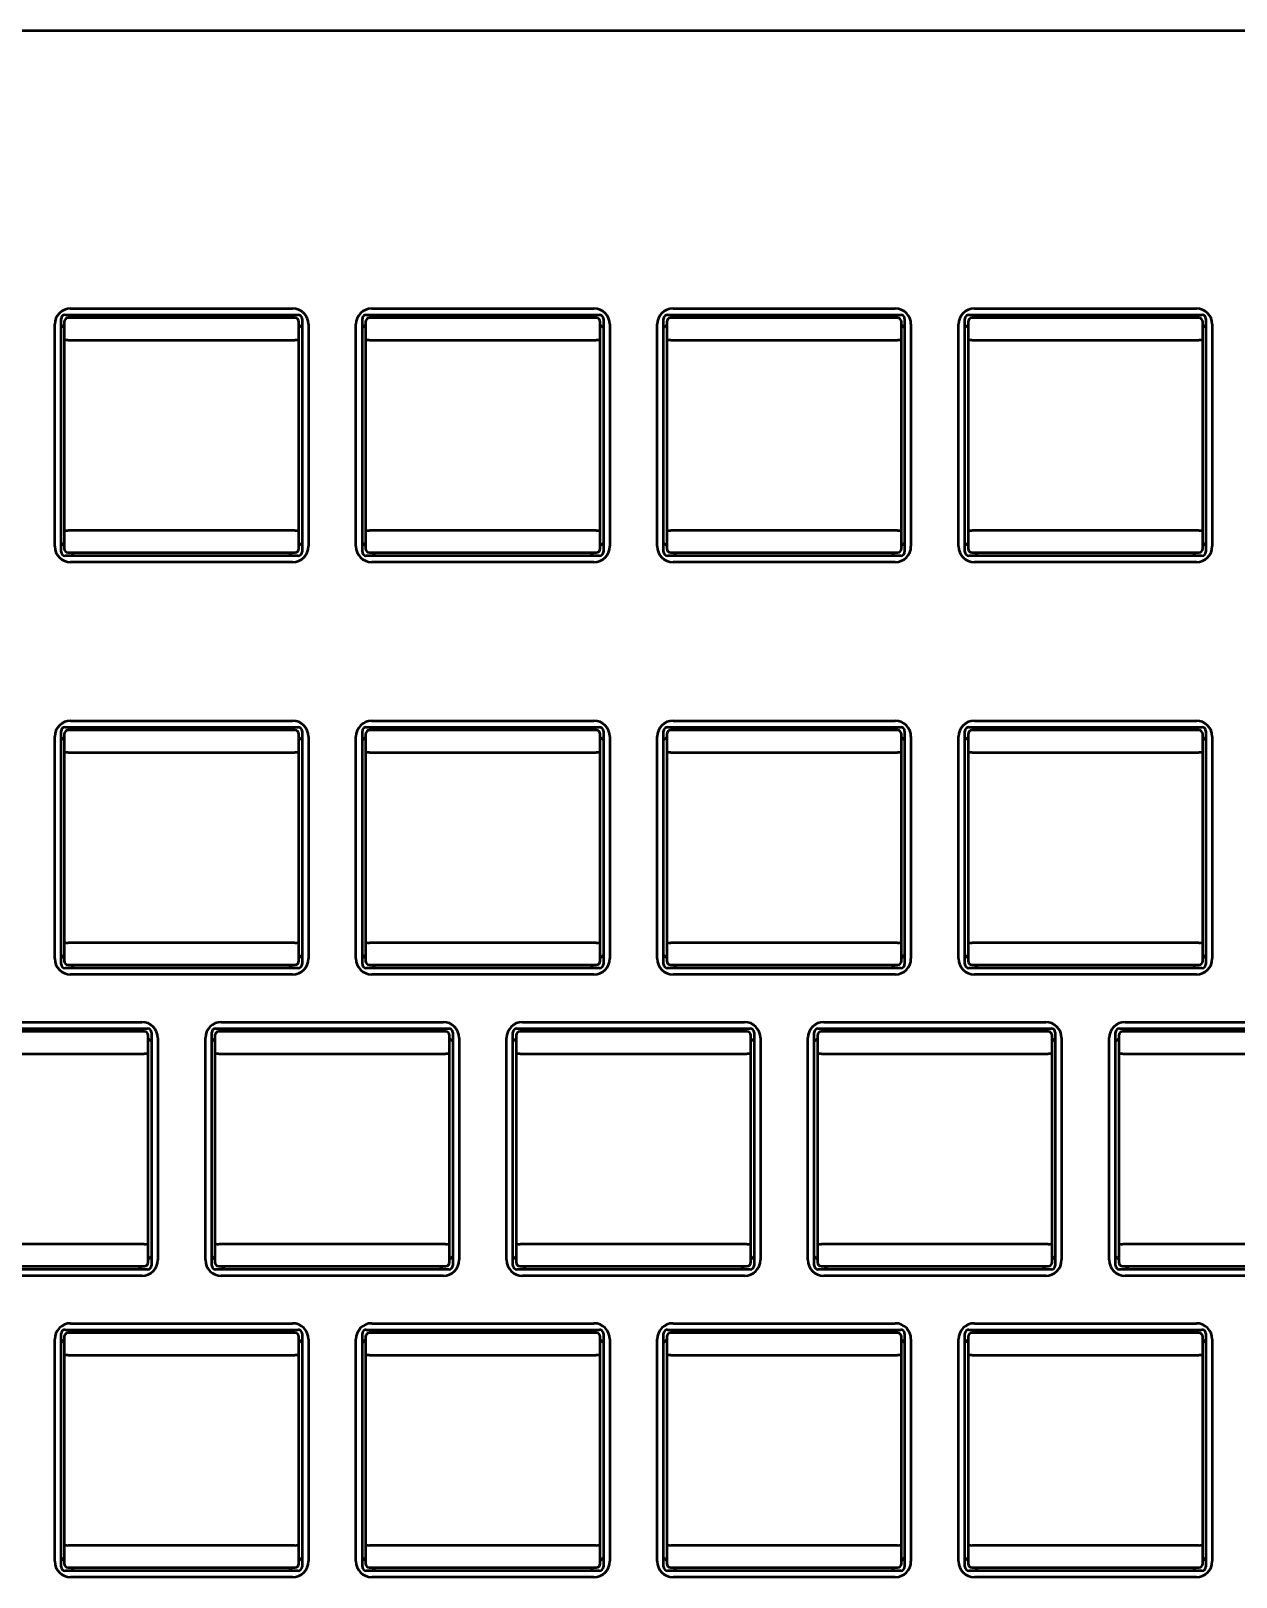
# Model space of a CAD drawing. Header units: millimetres. Extents: x 3103 to 5051, y 917 to 1856.
# Drawn here: x 3391.2 to 3467.2, y 1408.8 to 1506.3 of the extents above; entities that cross this region are included whole.
import ezdxf

# ---------------------------------------------------------------- set-up
doc = ezdxf.new("R2010")
doc.units = ezdxf.units.MM
doc.header["$LTSCALE"] = 1.8
doc.layers.add('외형선(ISO)', color=7, linetype='Continuous', lineweight=50)

msp = doc.modelspace()

# ---------------------------------------------------------------- linework, layer by layer
at = {"layer": '외형선(ISO)'}
for p, q in [((3624.154, 1506.328), (3336.154, 1506.328)), ((3393.654, 1488.828), (3407.654, 1488.828)), ((3412.654, 1488.828), (3426.654, 1488.828)), ((3431.654, 1488.828), (3445.654, 1488.828)), ((3450.654, 1488.828), (3464.654, 1488.828)), ((3393.054, 1473.478), (3393.054, 1488.178)), ((3393.254, 1487.978), (3393.254, 1486.805)), ((3393.304, 1488.428), (3408.004, 1488.428)), ((3407.804, 1488.228), (3393.504, 1488.228)), ((3393.683, 1488.228), (3393.883, 1488.428)), ((3407.426, 1488.428), (3407.626, 1488.228)), ((3408.054, 1486.805), (3408.054, 1487.978)), ((3408.254, 1488.178), (3408.254, 1473.478)), ((3412.054, 1473.478), (3412.054, 1488.178)), ((3412.254, 1487.978), (3412.254, 1486.805)), ((3412.304, 1488.428), (3427.004, 1488.428)), ((3426.804, 1488.228), (3412.504, 1488.228)), ((3412.683, 1488.228), (3412.883, 1488.428)), ((3426.426, 1488.428), (3426.626, 1488.228)), ((3427.054, 1486.805), (3427.054, 1487.978)), ((3427.254, 1488.178), (3427.254, 1473.478)), ((3431.054, 1473.478), (3431.054, 1488.178)), ((3431.254, 1487.978), (3431.254, 1486.805)), ((3431.304, 1488.428), (3446.004, 1488.428)), ((3445.804, 1488.228), (3431.504, 1488.228)), ((3431.683, 1488.228), (3431.883, 1488.428)), ((3445.426, 1488.428), (3445.626, 1488.228)), ((3446.054, 1486.805), (3446.054, 1487.978)), ((3446.254, 1488.178), (3446.254, 1473.478)), ((3450.054, 1473.478), (3450.054, 1488.178)), ((3450.254, 1487.978), (3450.254, 1486.805)), ((3450.304, 1488.428), (3465.004, 1488.428)), ((3464.804, 1488.228), (3450.504, 1488.228)), ((3450.683, 1488.228), (3450.883, 1488.428)), ((3464.426, 1488.428), (3464.626, 1488.228)), ((3465.054, 1486.805), (3465.054, 1487.978)), ((3465.254, 1488.178), (3465.254, 1473.478)), ((3392.654, 1473.828), (3392.654, 1487.828)), ((3393.054, 1487.599), (3393.254, 1487.799)), ((3408.054, 1487.799), (3408.254, 1487.599)), ((3408.654, 1487.828), (3408.654, 1473.828)), ((3411.654, 1473.828), (3411.654, 1487.828)), ((3412.054, 1487.599), (3412.254, 1487.799)), ((3427.054, 1487.799), (3427.254, 1487.599)), ((3427.654, 1487.828), (3427.654, 1473.828)), ((3430.654, 1473.828), (3430.654, 1487.828)), ((3431.054, 1487.599), (3431.254, 1487.799)), ((3446.054, 1487.799), (3446.254, 1487.599)), ((3446.654, 1487.828), (3446.654, 1473.828)), ((3449.654, 1473.828), (3449.654, 1487.828)), ((3450.054, 1487.599), (3450.254, 1487.799)), ((3465.054, 1487.799), (3465.254, 1487.599)), ((3465.654, 1487.828), (3465.654, 1473.828)), ((3393.254, 1486.805), (3393.254, 1474.851)), ((3393.504, 1486.828), (3407.804, 1486.828)), ((3408.054, 1474.851), (3408.054, 1486.805)), ((3412.254, 1486.805), (3412.254, 1474.851)), ((3412.504, 1486.828), (3426.804, 1486.828)), ((3427.054, 1474.851), (3427.054, 1486.805)), ((3431.254, 1486.805), (3431.254, 1474.851)), ((3431.504, 1486.828), (3445.804, 1486.828)), ((3446.054, 1474.851), (3446.054, 1486.805)), ((3450.254, 1486.805), (3450.254, 1474.851)), ((3450.504, 1486.828), (3464.804, 1486.828)), ((3465.054, 1474.851), (3465.054, 1486.805)), ((3393.254, 1474.851), (3393.254, 1473.678)), ((3407.804, 1474.828), (3393.504, 1474.828)), ((3408.054, 1473.678), (3408.054, 1474.851)), ((3412.254, 1474.851), (3412.254, 1473.678)), ((3426.804, 1474.828), (3412.504, 1474.828)), ((3427.054, 1473.678), (3427.054, 1474.851)), ((3431.254, 1474.851), (3431.254, 1473.678)), ((3445.804, 1474.828), (3431.504, 1474.828)), ((3446.054, 1473.678), (3446.054, 1474.851)), ((3450.254, 1474.851), (3450.254, 1473.678)), ((3464.804, 1474.828), (3450.504, 1474.828)), ((3465.054, 1473.678), (3465.054, 1474.851)), ((3393.254, 1473.856), (3393.054, 1474.056)), ((3408.004, 1473.228), (3393.304, 1473.228)), ((3393.504, 1473.428), (3407.804, 1473.428)), ((3393.883, 1473.228), (3393.683, 1473.428)), ((3407.626, 1473.428), (3407.426, 1473.228)), ((3408.254, 1474.056), (3408.054, 1473.856)), ((3412.254, 1473.856), (3412.054, 1474.056)), ((3427.004, 1473.228), (3412.304, 1473.228)), ((3412.504, 1473.428), (3426.804, 1473.428)), ((3412.883, 1473.228), (3412.683, 1473.428)), ((3426.626, 1473.428), (3426.426, 1473.228)), ((3427.254, 1474.056), (3427.054, 1473.856)), ((3431.254, 1473.856), (3431.054, 1474.056)), ((3446.004, 1473.228), (3431.304, 1473.228)), ((3431.504, 1473.428), (3445.804, 1473.428)), ((3431.883, 1473.228), (3431.683, 1473.428)), ((3445.626, 1473.428), (3445.426, 1473.228)), ((3446.254, 1474.056), (3446.054, 1473.856)), ((3450.254, 1473.856), (3450.054, 1474.056)), ((3465.004, 1473.228), (3450.304, 1473.228)), ((3450.504, 1473.428), (3464.804, 1473.428)), ((3450.883, 1473.228), (3450.683, 1473.428)), ((3464.626, 1473.428), (3464.426, 1473.228)), ((3465.254, 1474.056), (3465.054, 1473.856)), ((3407.654, 1472.828), (3393.654, 1472.828)), ((3426.654, 1472.828), (3412.654, 1472.828)), ((3445.654, 1472.828), (3431.654, 1472.828)), ((3464.654, 1472.828), (3450.654, 1472.828)), ((3393.654, 1462.828), (3407.654, 1462.828)), ((3412.654, 1462.828), (3426.654, 1462.828)), ((3431.654, 1462.828), (3445.654, 1462.828)), ((3450.654, 1462.828), (3464.654, 1462.828)), ((3392.654, 1447.828), (3392.654, 1461.828)), ((3393.054, 1447.478), (3393.054, 1462.178)), ((3393.054, 1461.599), (3393.254, 1461.799)), ((3393.254, 1461.978), (3393.254, 1460.805)), ((3393.304, 1462.428), (3408.004, 1462.428)), ((3407.804, 1462.228), (3393.504, 1462.228)), ((3393.683, 1462.228), (3393.883, 1462.428)), ((3407.426, 1462.428), (3407.626, 1462.228)), ((3408.054, 1460.805), (3408.054, 1461.978)), ((3408.054, 1461.799), (3408.254, 1461.599)), ((3408.254, 1462.178), (3408.254, 1447.478)), ((3408.654, 1461.828), (3408.654, 1447.828)), ((3411.654, 1447.828), (3411.654, 1461.828)), ((3412.054, 1447.478), (3412.054, 1462.178)), ((3412.054, 1461.599), (3412.254, 1461.799)), ((3412.254, 1461.978), (3412.254, 1460.805)), ((3412.304, 1462.428), (3427.004, 1462.428)), ((3426.804, 1462.228), (3412.504, 1462.228)), ((3412.683, 1462.228), (3412.883, 1462.428)), ((3426.426, 1462.428), (3426.626, 1462.228)), ((3427.054, 1460.805), (3427.054, 1461.978)), ((3427.054, 1461.799), (3427.254, 1461.599)), ((3427.254, 1462.178), (3427.254, 1447.478)), ((3427.654, 1461.828), (3427.654, 1447.828)), ((3430.654, 1447.828), (3430.654, 1461.828)), ((3431.054, 1447.478), (3431.054, 1462.178)), ((3431.054, 1461.599), (3431.254, 1461.799)), ((3431.254, 1461.978), (3431.254, 1460.805)), ((3431.304, 1462.428), (3446.004, 1462.428)), ((3445.804, 1462.228), (3431.504, 1462.228)), ((3431.683, 1462.228), (3431.883, 1462.428)), ((3445.426, 1462.428), (3445.626, 1462.228)), ((3446.054, 1460.805), (3446.054, 1461.978)), ((3446.054, 1461.799), (3446.254, 1461.599)), ((3446.254, 1462.178), (3446.254, 1447.478)), ((3446.654, 1461.828), (3446.654, 1447.828)), ((3449.654, 1447.828), (3449.654, 1461.828)), ((3450.054, 1447.478), (3450.054, 1462.178)), ((3450.054, 1461.599), (3450.254, 1461.799)), ((3450.254, 1461.978), (3450.254, 1460.805)), ((3450.304, 1462.428), (3465.004, 1462.428)), ((3464.804, 1462.228), (3450.504, 1462.228)), ((3450.683, 1462.228), (3450.883, 1462.428)), ((3464.426, 1462.428), (3464.626, 1462.228)), ((3465.054, 1460.805), (3465.054, 1461.978)), ((3465.054, 1461.799), (3465.254, 1461.599)), ((3465.254, 1462.178), (3465.254, 1447.478)), ((3465.654, 1461.828), (3465.654, 1447.828)), ((3393.254, 1460.805), (3393.254, 1448.851)), ((3393.504, 1460.828), (3407.804, 1460.828)), ((3408.054, 1448.851), (3408.054, 1460.805)), ((3412.254, 1460.805), (3412.254, 1448.851)), ((3412.504, 1460.828), (3426.804, 1460.828)), ((3427.054, 1448.851), (3427.054, 1460.805)), ((3431.254, 1460.805), (3431.254, 1448.851)), ((3431.504, 1460.828), (3445.804, 1460.828)), ((3446.054, 1448.851), (3446.054, 1460.805)), ((3450.254, 1460.805), (3450.254, 1448.851)), ((3450.504, 1460.828), (3464.804, 1460.828)), ((3465.054, 1448.851), (3465.054, 1460.805)), ((3393.254, 1448.851), (3393.254, 1447.678)), ((3408.054, 1447.678), (3408.054, 1448.851)), ((3412.254, 1448.851), (3412.254, 1447.678)), ((3427.054, 1447.678), (3427.054, 1448.851)), ((3431.254, 1448.851), (3431.254, 1447.678)), ((3446.054, 1447.678), (3446.054, 1448.851)), ((3450.254, 1448.851), (3450.254, 1447.678)), ((3465.054, 1447.678), (3465.054, 1448.851)), ((3393.254, 1447.856), (3393.054, 1448.056)), ((3407.804, 1448.828), (3393.504, 1448.828)), ((3408.254, 1448.056), (3408.054, 1447.856)), ((3412.254, 1447.856), (3412.054, 1448.056)), ((3426.804, 1448.828), (3412.504, 1448.828)), ((3427.254, 1448.056), (3427.054, 1447.856)), ((3431.254, 1447.856), (3431.054, 1448.056)), ((3445.804, 1448.828), (3431.504, 1448.828)), ((3446.254, 1448.056), (3446.054, 1447.856)), ((3450.254, 1447.856), (3450.054, 1448.056)), ((3464.804, 1448.828), (3450.504, 1448.828)), ((3465.254, 1448.056), (3465.054, 1447.856)), ((3408.004, 1447.228), (3393.304, 1447.228)), ((3393.504, 1447.428), (3407.804, 1447.428)), ((3393.883, 1447.228), (3393.683, 1447.428)), ((3407.626, 1447.428), (3407.426, 1447.228)), ((3427.004, 1447.228), (3412.304, 1447.228)), ((3412.504, 1447.428), (3426.804, 1447.428)), ((3412.883, 1447.228), (3412.683, 1447.428)), ((3426.626, 1447.428), (3426.426, 1447.228)), ((3446.004, 1447.228), (3431.304, 1447.228)), ((3431.504, 1447.428), (3445.804, 1447.428)), ((3431.883, 1447.228), (3431.683, 1447.428)), ((3445.626, 1447.428), (3445.426, 1447.228)), ((3465.004, 1447.228), (3450.304, 1447.228)), ((3450.504, 1447.428), (3464.804, 1447.428)), ((3450.883, 1447.228), (3450.683, 1447.428)), ((3464.626, 1447.428), (3464.426, 1447.228)), ((3407.654, 1446.828), (3393.654, 1446.828)), ((3426.654, 1446.828), (3412.654, 1446.828)), ((3445.654, 1446.828), (3431.654, 1446.828)), ((3464.654, 1446.828), (3450.654, 1446.828)), ((3383.804, 1443.428), (3398.504, 1443.428)), ((3398.304, 1443.228), (3384.004, 1443.228)), ((3384.154, 1443.828), (3398.154, 1443.828)), ((3397.926, 1443.428), (3398.126, 1443.228)), ((3398.754, 1443.178), (3398.754, 1428.478)), ((3402.554, 1428.478), (3402.554, 1443.178)), ((3402.804, 1443.428), (3417.504, 1443.428)), ((3417.304, 1443.228), (3403.004, 1443.228)), ((3403.154, 1443.828), (3417.154, 1443.828)), ((3403.183, 1443.228), (3403.383, 1443.428)), ((3416.926, 1443.428), (3417.126, 1443.228)), ((3417.754, 1443.178), (3417.754, 1428.478)), ((3421.554, 1428.478), (3421.554, 1443.178)), ((3421.804, 1443.428), (3436.504, 1443.428)), ((3436.304, 1443.228), (3422.004, 1443.228)), ((3422.154, 1443.828), (3436.154, 1443.828)), ((3422.183, 1443.228), (3422.383, 1443.428)), ((3435.926, 1443.428), (3436.126, 1443.228)), ((3436.754, 1443.178), (3436.754, 1428.478)), ((3440.554, 1428.478), (3440.554, 1443.178)), ((3440.804, 1443.428), (3455.504, 1443.428)), ((3455.304, 1443.228), (3441.004, 1443.228)), ((3441.154, 1443.828), (3455.154, 1443.828)), ((3441.183, 1443.228), (3441.383, 1443.428)), ((3454.926, 1443.428), (3455.126, 1443.228)), ((3455.754, 1443.178), (3455.754, 1428.478)), ((3459.554, 1428.478), (3459.554, 1443.178)), ((3459.804, 1443.428), (3474.504, 1443.428)), ((3474.304, 1443.228), (3460.004, 1443.228)), ((3460.154, 1443.828), (3474.154, 1443.828)), ((3460.183, 1443.228), (3460.383, 1443.428)), ((3398.554, 1441.805), (3398.554, 1442.978)), ((3398.554, 1442.799), (3398.754, 1442.599)), ((3399.154, 1442.828), (3399.154, 1428.828)), ((3402.154, 1428.828), (3402.154, 1442.828)), ((3402.554, 1442.599), (3402.754, 1442.799)), ((3402.754, 1442.978), (3402.754, 1441.805)), ((3417.554, 1441.805), (3417.554, 1442.978)), ((3417.554, 1442.799), (3417.754, 1442.599)), ((3418.154, 1442.828), (3418.154, 1428.828)), ((3421.154, 1428.828), (3421.154, 1442.828)), ((3421.554, 1442.599), (3421.754, 1442.799)), ((3421.754, 1442.978), (3421.754, 1441.805)), ((3436.554, 1441.805), (3436.554, 1442.978)), ((3436.554, 1442.799), (3436.754, 1442.599)), ((3437.154, 1442.828), (3437.154, 1428.828)), ((3440.154, 1428.828), (3440.154, 1442.828)), ((3440.554, 1442.599), (3440.754, 1442.799)), ((3440.754, 1442.978), (3440.754, 1441.805)), ((3455.554, 1441.805), (3455.554, 1442.978)), ((3455.554, 1442.799), (3455.754, 1442.599)), ((3456.154, 1442.828), (3456.154, 1428.828)), ((3459.154, 1428.828), (3459.154, 1442.828)), ((3459.554, 1442.599), (3459.754, 1442.799)), ((3459.754, 1442.978), (3459.754, 1441.805)), ((3384.004, 1441.828), (3398.304, 1441.828)), ((3398.554, 1429.851), (3398.554, 1441.805)), ((3402.754, 1441.805), (3402.754, 1429.851)), ((3403.004, 1441.828), (3417.304, 1441.828)), ((3417.554, 1429.851), (3417.554, 1441.805)), ((3421.754, 1441.805), (3421.754, 1429.851)), ((3422.004, 1441.828), (3436.304, 1441.828)), ((3436.554, 1429.851), (3436.554, 1441.805)), ((3440.754, 1441.805), (3440.754, 1429.851)), ((3441.004, 1441.828), (3455.304, 1441.828)), ((3455.554, 1429.851), (3455.554, 1441.805)), ((3459.754, 1441.805), (3459.754, 1429.851)), ((3460.004, 1441.828), (3474.304, 1441.828)), ((3398.304, 1429.828), (3384.004, 1429.828)), ((3398.554, 1428.678), (3398.554, 1429.851)), ((3402.754, 1429.851), (3402.754, 1428.678)), ((3417.304, 1429.828), (3403.004, 1429.828)), ((3417.554, 1428.678), (3417.554, 1429.851)), ((3421.754, 1429.851), (3421.754, 1428.678)), ((3436.304, 1429.828), (3422.004, 1429.828)), ((3436.554, 1428.678), (3436.554, 1429.851)), ((3440.754, 1429.851), (3440.754, 1428.678)), ((3455.304, 1429.828), (3441.004, 1429.828)), ((3455.554, 1428.678), (3455.554, 1429.851)), ((3459.754, 1429.851), (3459.754, 1428.678)), ((3474.304, 1429.828), (3460.004, 1429.828)), ((3384.004, 1428.428), (3398.304, 1428.428)), ((3398.126, 1428.428), (3397.926, 1428.228)), ((3398.754, 1429.056), (3398.554, 1428.856)), ((3402.754, 1428.856), (3402.554, 1429.056)), ((3403.004, 1428.428), (3417.304, 1428.428)), ((3403.383, 1428.228), (3403.183, 1428.428)), ((3417.126, 1428.428), (3416.926, 1428.228)), ((3417.754, 1429.056), (3417.554, 1428.856)), ((3421.754, 1428.856), (3421.554, 1429.056)), ((3422.004, 1428.428), (3436.304, 1428.428)), ((3422.383, 1428.228), (3422.183, 1428.428)), ((3436.126, 1428.428), (3435.926, 1428.228)), ((3436.754, 1429.056), (3436.554, 1428.856)), ((3440.754, 1428.856), (3440.554, 1429.056)), ((3441.004, 1428.428), (3455.304, 1428.428)), ((3441.383, 1428.228), (3441.183, 1428.428)), ((3455.126, 1428.428), (3454.926, 1428.228)), ((3455.754, 1429.056), (3455.554, 1428.856)), ((3459.754, 1428.856), (3459.554, 1429.056)), ((3460.004, 1428.428), (3474.304, 1428.428)), ((3460.383, 1428.228), (3460.183, 1428.428)), ((3398.504, 1428.228), (3383.804, 1428.228)), ((3398.154, 1427.828), (3384.154, 1427.828)), ((3417.504, 1428.228), (3402.804, 1428.228)), ((3417.154, 1427.828), (3403.154, 1427.828)), ((3436.504, 1428.228), (3421.804, 1428.228)), ((3436.154, 1427.828), (3422.154, 1427.828)), ((3455.504, 1428.228), (3440.804, 1428.228)), ((3455.154, 1427.828), (3441.154, 1427.828)), ((3474.504, 1428.228), (3459.804, 1428.228)), ((3474.154, 1427.828), (3460.154, 1427.828)), ((3393.654, 1424.828), (3407.654, 1424.828)), ((3412.654, 1424.828), (3426.654, 1424.828)), ((3431.654, 1424.828), (3445.654, 1424.828)), ((3450.654, 1424.828), (3464.654, 1424.828)), ((3392.654, 1409.828), (3392.654, 1423.828)), ((3393.054, 1409.478), (3393.054, 1424.178)), ((3393.054, 1423.599), (3393.254, 1423.799)), ((3393.254, 1423.978), (3393.254, 1422.805)), ((3393.304, 1424.428), (3408.004, 1424.428)), ((3407.804, 1424.228), (3393.504, 1424.228)), ((3393.683, 1424.228), (3393.883, 1424.428)), ((3407.426, 1424.428), (3407.626, 1424.228)), ((3408.054, 1422.805), (3408.054, 1423.978)), ((3408.054, 1423.799), (3408.254, 1423.599)), ((3408.254, 1424.178), (3408.254, 1409.478)), ((3408.654, 1423.828), (3408.654, 1409.828)), ((3411.654, 1409.828), (3411.654, 1423.828)), ((3412.054, 1409.478), (3412.054, 1424.178)), ((3412.054, 1423.599), (3412.254, 1423.799)), ((3412.254, 1423.978), (3412.254, 1422.805)), ((3412.304, 1424.428), (3427.004, 1424.428)), ((3426.804, 1424.228), (3412.504, 1424.228)), ((3412.683, 1424.228), (3412.883, 1424.428)), ((3426.426, 1424.428), (3426.626, 1424.228)), ((3427.054, 1422.805), (3427.054, 1423.978)), ((3427.054, 1423.799), (3427.254, 1423.599)), ((3427.254, 1424.178), (3427.254, 1409.478)), ((3427.654, 1423.828), (3427.654, 1409.828)), ((3430.654, 1409.828), (3430.654, 1423.828)), ((3431.054, 1409.478), (3431.054, 1424.178)), ((3431.054, 1423.599), (3431.254, 1423.799)), ((3431.254, 1423.978), (3431.254, 1422.805)), ((3431.304, 1424.428), (3446.004, 1424.428)), ((3445.804, 1424.228), (3431.504, 1424.228)), ((3431.683, 1424.228), (3431.883, 1424.428)), ((3445.426, 1424.428), (3445.626, 1424.228)), ((3446.054, 1422.805), (3446.054, 1423.978)), ((3446.054, 1423.799), (3446.254, 1423.599)), ((3446.254, 1424.178), (3446.254, 1409.478)), ((3446.654, 1423.828), (3446.654, 1409.828)), ((3449.654, 1409.828), (3449.654, 1423.828)), ((3450.054, 1409.478), (3450.054, 1424.178)), ((3450.054, 1423.599), (3450.254, 1423.799)), ((3450.254, 1423.978), (3450.254, 1422.805)), ((3450.304, 1424.428), (3465.004, 1424.428)), ((3464.804, 1424.228), (3450.504, 1424.228)), ((3450.683, 1424.228), (3450.883, 1424.428)), ((3464.426, 1424.428), (3464.626, 1424.228)), ((3465.054, 1422.805), (3465.054, 1423.978)), ((3465.054, 1423.799), (3465.254, 1423.599)), ((3465.254, 1424.178), (3465.254, 1409.478)), ((3465.654, 1423.828), (3465.654, 1409.828)), ((3393.254, 1422.805), (3393.254, 1410.851)), ((3393.504, 1422.828), (3407.804, 1422.828)), ((3408.054, 1410.851), (3408.054, 1422.805)), ((3412.254, 1422.805), (3412.254, 1410.851)), ((3412.504, 1422.828), (3426.804, 1422.828)), ((3427.054, 1410.851), (3427.054, 1422.805)), ((3431.254, 1422.805), (3431.254, 1410.851)), ((3431.504, 1422.828), (3445.804, 1422.828)), ((3446.054, 1410.851), (3446.054, 1422.805)), ((3450.254, 1422.805), (3450.254, 1410.851)), ((3450.504, 1422.828), (3464.804, 1422.828)), ((3465.054, 1410.851), (3465.054, 1422.805)), ((3393.254, 1410.851), (3393.254, 1409.678)), ((3407.804, 1410.828), (3393.504, 1410.828)), ((3408.054, 1409.678), (3408.054, 1410.851)), ((3412.254, 1410.851), (3412.254, 1409.678)), ((3426.804, 1410.828), (3412.504, 1410.828)), ((3427.054, 1409.678), (3427.054, 1410.851)), ((3431.254, 1410.851), (3431.254, 1409.678)), ((3445.804, 1410.828), (3431.504, 1410.828)), ((3446.054, 1409.678), (3446.054, 1410.851)), ((3450.254, 1410.851), (3450.254, 1409.678)), ((3464.804, 1410.828), (3450.504, 1410.828)), ((3465.054, 1409.678), (3465.054, 1410.851)), ((3393.254, 1409.856), (3393.054, 1410.056)), ((3408.254, 1410.056), (3408.054, 1409.856)), ((3412.254, 1409.856), (3412.054, 1410.056)), ((3427.254, 1410.056), (3427.054, 1409.856)), ((3431.254, 1409.856), (3431.054, 1410.056)), ((3446.254, 1410.056), (3446.054, 1409.856)), ((3450.254, 1409.856), (3450.054, 1410.056)), ((3465.254, 1410.056), (3465.054, 1409.856)), ((3408.004, 1409.228), (3393.304, 1409.228)), ((3393.504, 1409.428), (3407.804, 1409.428)), ((3393.883, 1409.228), (3393.683, 1409.428)), ((3407.626, 1409.428), (3407.426, 1409.228)), ((3427.004, 1409.228), (3412.304, 1409.228)), ((3412.504, 1409.428), (3426.804, 1409.428)), ((3412.883, 1409.228), (3412.683, 1409.428)), ((3426.626, 1409.428), (3426.426, 1409.228)), ((3446.004, 1409.228), (3431.304, 1409.228)), ((3431.504, 1409.428), (3445.804, 1409.428)), ((3431.883, 1409.228), (3431.683, 1409.428)), ((3445.626, 1409.428), (3445.426, 1409.228)), ((3465.004, 1409.228), (3450.304, 1409.228)), ((3450.504, 1409.428), (3464.804, 1409.428)), ((3450.883, 1409.228), (3450.683, 1409.428)), ((3464.626, 1409.428), (3464.426, 1409.228)), ((3407.654, 1408.828), (3393.654, 1408.828)), ((3426.654, 1408.828), (3412.654, 1408.828)), ((3445.654, 1408.828), (3431.654, 1408.828)), ((3464.654, 1408.828), (3450.654, 1408.828))]:
    msp.add_line(p, q, dxfattribs=at)
for centre, radius, start, end in [((3393.654, 1487.828), 1, 90, 180), ((3407.654, 1487.828), 1, 0, 90), ((3412.654, 1487.828), 1, 90, 180), ((3426.654, 1487.828), 1, 0, 90), ((3431.654, 1487.828), 1, 90, 180), ((3445.654, 1487.828), 1, 0, 90), ((3450.654, 1487.828), 1, 90, 180), ((3464.654, 1487.828), 1, 0, 90), ((3393.304, 1488.178), 0.25, 90, 180), ((3393.504, 1487.978), 0.25, 90, 180), ((3407.804, 1487.978), 0.25, 0, 90), ((3408.004, 1488.178), 0.25, 0, 90), ((3412.304, 1488.178), 0.25, 90, 180), ((3412.504, 1487.978), 0.25, 90, 180), ((3426.804, 1487.978), 0.25, 0, 90), ((3427.004, 1488.178), 0.25, 0, 90), ((3431.304, 1488.178), 0.25, 90, 180), ((3431.504, 1487.978), 0.25, 90, 180), ((3445.804, 1487.978), 0.25, 0, 90), ((3446.004, 1488.178), 0.25, 0, 90), ((3450.304, 1488.178), 0.25, 90, 180), ((3450.504, 1487.978), 0.25, 90, 180), ((3464.804, 1487.978), 0.25, 0, 90), ((3465.004, 1488.178), 0.25, 0, 90), ((3393.654, 1473.828), 1, 180, 270), ((3393.304, 1473.478), 0.25, 180, 270), ((3393.504, 1473.678), 0.25, 180, 270), ((3407.654, 1473.828), 1, 270, 0), ((3407.804, 1473.678), 0.25, 270, 0), ((3408.004, 1473.478), 0.25, 270, 0), ((3412.654, 1473.828), 1, 180, 270), ((3412.304, 1473.478), 0.25, 180, 270), ((3412.504, 1473.678), 0.25, 180, 270), ((3426.654, 1473.828), 1, 270, 0), ((3426.804, 1473.678), 0.25, 270, 0), ((3427.004, 1473.478), 0.25, 270, 0), ((3431.654, 1473.828), 1, 180, 270), ((3431.304, 1473.478), 0.25, 180, 270), ((3431.504, 1473.678), 0.25, 180, 270), ((3445.654, 1473.828), 1, 270, 0), ((3445.804, 1473.678), 0.25, 270, 0), ((3446.004, 1473.478), 0.25, 270, 0), ((3450.654, 1473.828), 1, 180, 270), ((3450.304, 1473.478), 0.25, 180, 270), ((3450.504, 1473.678), 0.25, 180, 270), ((3464.654, 1473.828), 1, 270, 0), ((3464.804, 1473.678), 0.25, 270, 0), ((3465.004, 1473.478), 0.25, 270, 0), ((3393.654, 1461.828), 1, 90, 180), ((3407.654, 1461.828), 1, 0, 90), ((3412.654, 1461.828), 1, 90, 180), ((3426.654, 1461.828), 1, 0, 90), ((3431.654, 1461.828), 1, 90, 180), ((3445.654, 1461.828), 1, 0, 90), ((3450.654, 1461.828), 1, 90, 180), ((3464.654, 1461.828), 1, 0, 90), ((3393.304, 1462.178), 0.25, 90, 180), ((3393.504, 1461.978), 0.25, 90, 180), ((3407.804, 1461.978), 0.25, 0, 90), ((3408.004, 1462.178), 0.25, 0, 90), ((3412.304, 1462.178), 0.25, 90, 180), ((3412.504, 1461.978), 0.25, 90, 180), ((3426.804, 1461.978), 0.25, 0, 90), ((3427.004, 1462.178), 0.25, 0, 90), ((3431.304, 1462.178), 0.25, 90, 180), ((3431.504, 1461.978), 0.25, 90, 180), ((3445.804, 1461.978), 0.25, 0, 90), ((3446.004, 1462.178), 0.25, 0, 90), ((3450.304, 1462.178), 0.25, 90, 180), ((3450.504, 1461.978), 0.25, 90, 180), ((3464.804, 1461.978), 0.25, 0, 90), ((3465.004, 1462.178), 0.25, 0, 90), ((3393.654, 1447.828), 1, 180, 270), ((3393.304, 1447.478), 0.25, 180, 270), ((3393.504, 1447.678), 0.25, 180, 270), ((3407.654, 1447.828), 1, 270, 0), ((3407.804, 1447.678), 0.25, 270, 0), ((3408.004, 1447.478), 0.25, 270, 0), ((3412.654, 1447.828), 1, 180, 270), ((3412.304, 1447.478), 0.25, 180, 270), ((3412.504, 1447.678), 0.25, 180, 270), ((3426.654, 1447.828), 1, 270, 0), ((3426.804, 1447.678), 0.25, 270, 0), ((3427.004, 1447.478), 0.25, 270, 0), ((3431.654, 1447.828), 1, 180, 270), ((3431.304, 1447.478), 0.25, 180, 270), ((3431.504, 1447.678), 0.25, 180, 270), ((3445.654, 1447.828), 1, 270, 0), ((3445.804, 1447.678), 0.25, 270, 0), ((3446.004, 1447.478), 0.25, 270, 0), ((3450.654, 1447.828), 1, 180, 270), ((3450.304, 1447.478), 0.25, 180, 270), ((3450.504, 1447.678), 0.25, 180, 270), ((3464.654, 1447.828), 1, 270, 0), ((3464.804, 1447.678), 0.25, 270, 0), ((3465.004, 1447.478), 0.25, 270, 0), ((3398.154, 1442.828), 1, 0, 90), ((3398.304, 1442.978), 0.25, 0, 90), ((3398.504, 1443.178), 0.25, 0, 90), ((3403.154, 1442.828), 1, 90, 180), ((3402.804, 1443.178), 0.25, 90, 180), ((3403.004, 1442.978), 0.25, 90, 180), ((3417.154, 1442.828), 1, 0, 90), ((3417.304, 1442.978), 0.25, 0, 90), ((3417.504, 1443.178), 0.25, 0, 90), ((3422.154, 1442.828), 1, 90, 180), ((3421.804, 1443.178), 0.25, 90, 180), ((3422.004, 1442.978), 0.25, 90, 180), ((3436.154, 1442.828), 1, 0, 90), ((3436.304, 1442.978), 0.25, 0, 90), ((3436.504, 1443.178), 0.25, 0, 90), ((3441.154, 1442.828), 1, 90, 180), ((3440.804, 1443.178), 0.25, 90, 180), ((3441.004, 1442.978), 0.25, 90, 180), ((3455.154, 1442.828), 1, 0, 90), ((3455.304, 1442.978), 0.25, 0, 90), ((3455.504, 1443.178), 0.25, 0, 90), ((3460.154, 1442.828), 1, 90, 180), ((3459.804, 1443.178), 0.25, 90, 180), ((3460.004, 1442.978), 0.25, 90, 180), ((3398.154, 1428.828), 1, 270, 0), ((3398.304, 1428.678), 0.25, 270, 0), ((3398.504, 1428.478), 0.25, 270, 0), ((3403.154, 1428.828), 1, 180, 270), ((3402.804, 1428.478), 0.25, 180, 270), ((3403.004, 1428.678), 0.25, 180, 270), ((3417.154, 1428.828), 1, 270, 0), ((3417.304, 1428.678), 0.25, 270, 0), ((3417.504, 1428.478), 0.25, 270, 0), ((3422.154, 1428.828), 1, 180, 270), ((3421.804, 1428.478), 0.25, 180, 270), ((3422.004, 1428.678), 0.25, 180, 270), ((3436.154, 1428.828), 1, 270, 0), ((3436.304, 1428.678), 0.25, 270, 0), ((3436.504, 1428.478), 0.25, 270, 0), ((3441.154, 1428.828), 1, 180, 270), ((3440.804, 1428.478), 0.25, 180, 270), ((3441.004, 1428.678), 0.25, 180, 270), ((3455.154, 1428.828), 1, 270, 0), ((3455.304, 1428.678), 0.25, 270, 0), ((3455.504, 1428.478), 0.25, 270, 0), ((3460.154, 1428.828), 1, 180, 270), ((3459.804, 1428.478), 0.25, 180, 270), ((3460.004, 1428.678), 0.25, 180, 270), ((3393.654, 1423.828), 1, 90, 180), ((3407.654, 1423.828), 1, 0, 90), ((3412.654, 1423.828), 1, 90, 180), ((3426.654, 1423.828), 1, 0, 90), ((3431.654, 1423.828), 1, 90, 180), ((3445.654, 1423.828), 1, 0, 90), ((3450.654, 1423.828), 1, 90, 180), ((3464.654, 1423.828), 1, 0, 90), ((3393.304, 1424.178), 0.25, 90, 180), ((3393.504, 1423.978), 0.25, 90, 180), ((3407.804, 1423.978), 0.25, 0, 90), ((3408.004, 1424.178), 0.25, 0, 90), ((3412.304, 1424.178), 0.25, 90, 180), ((3412.504, 1423.978), 0.25, 90, 180), ((3426.804, 1423.978), 0.25, 0, 90), ((3427.004, 1424.178), 0.25, 0, 90), ((3431.304, 1424.178), 0.25, 90, 180), ((3431.504, 1423.978), 0.25, 90, 180), ((3445.804, 1423.978), 0.25, 0, 90), ((3446.004, 1424.178), 0.25, 0, 90), ((3450.304, 1424.178), 0.25, 90, 180), ((3450.504, 1423.978), 0.25, 90, 180), ((3464.804, 1423.978), 0.25, 0, 90), ((3465.004, 1424.178), 0.25, 0, 90), ((3393.654, 1409.828), 1, 180, 270), ((3393.304, 1409.478), 0.25, 180, 270), ((3393.504, 1409.678), 0.25, 180, 270), ((3407.654, 1409.828), 1, 270, 0), ((3407.804, 1409.678), 0.25, 270, 0), ((3408.004, 1409.478), 0.25, 270, 0), ((3412.654, 1409.828), 1, 180, 270), ((3412.304, 1409.478), 0.25, 180, 270), ((3412.504, 1409.678), 0.25, 180, 270), ((3426.654, 1409.828), 1, 270, 0), ((3426.804, 1409.678), 0.25, 270, 0), ((3427.004, 1409.478), 0.25, 270, 0), ((3431.654, 1409.828), 1, 180, 270), ((3431.304, 1409.478), 0.25, 180, 270), ((3431.504, 1409.678), 0.25, 180, 270), ((3445.654, 1409.828), 1, 270, 0), ((3445.804, 1409.678), 0.25, 270, 0), ((3446.004, 1409.478), 0.25, 270, 0), ((3450.654, 1409.828), 1, 180, 270), ((3450.304, 1409.478), 0.25, 180, 270), ((3450.504, 1409.678), 0.25, 180, 270), ((3464.654, 1409.828), 1, 270, 0), ((3464.804, 1409.678), 0.25, 270, 0), ((3465.004, 1409.478), 0.25, 270, 0)]:
    msp.add_arc(centre, radius, start, end, dxfattribs=at)
for centre, start_param, end_param in [((3393.504, 1486.805), 4.71218, 6.2832), ((3407.804, 1486.805), 3.141578, 4.712598), ((3412.504, 1486.805), 4.71218, 6.2832), ((3426.804, 1486.805), 3.141578, 4.712598), ((3431.504, 1486.805), 4.71218, 6.2832), ((3445.804, 1486.805), 3.141578, 4.712598), ((3450.504, 1486.805), 4.71218, 6.2832), ((3464.804, 1486.805), 3.141578, 4.712598), ((3393.504, 1474.851), 6.283171, 7.854191), ((3407.804, 1474.851), 1.570588, 3.141607), ((3412.504, 1474.851), 6.283171, 7.854191), ((3426.804, 1474.851), 1.570588, 3.141607), ((3431.504, 1474.851), 6.283171, 7.854191), ((3445.804, 1474.851), 1.570588, 3.141607), ((3450.504, 1474.851), 6.283171, 7.854191), ((3464.804, 1474.851), 1.570588, 3.141607), ((3393.504, 1460.805), 4.71218, 6.2832), ((3407.804, 1460.805), 3.141578, 4.712598), ((3412.504, 1460.805), 4.71218, 6.2832), ((3426.804, 1460.805), 3.141578, 4.712598), ((3431.504, 1460.805), 4.71218, 6.2832), ((3445.804, 1460.805), 3.141578, 4.712598), ((3450.504, 1460.805), 4.71218, 6.2832), ((3464.804, 1460.805), 3.141578, 4.712598), ((3393.504, 1448.851), 6.283171, 7.854191), ((3407.804, 1448.851), 1.570588, 3.141607), ((3412.504, 1448.851), 6.283171, 7.854191), ((3426.804, 1448.851), 1.570588, 3.141607), ((3431.504, 1448.851), 6.283171, 7.854191), ((3445.804, 1448.851), 1.570588, 3.141607), ((3450.504, 1448.851), 6.283171, 7.854191), ((3464.804, 1448.851), 1.570588, 3.141607), ((3398.304, 1441.805), 3.141578, 4.712598), ((3403.004, 1441.805), 4.71218, 6.2832), ((3417.304, 1441.805), 3.141578, 4.712598), ((3422.004, 1441.805), 4.71218, 6.2832), ((3436.304, 1441.805), 3.141578, 4.712598), ((3441.004, 1441.805), 4.71218, 6.2832), ((3455.304, 1441.805), 3.141578, 4.712598), ((3460.004, 1441.805), 4.71218, 6.2832), ((3398.304, 1429.851), 1.570588, 3.141607), ((3403.004, 1429.851), 6.283171, 7.854191), ((3417.304, 1429.851), 1.570588, 3.141607), ((3422.004, 1429.851), 6.283171, 7.854191), ((3436.304, 1429.851), 1.570588, 3.141607), ((3441.004, 1429.851), 6.283171, 7.854191), ((3455.304, 1429.851), 1.570588, 3.141607), ((3460.004, 1429.851), 6.283171, 7.854191), ((3393.504, 1422.805), 4.71218, 6.2832), ((3407.804, 1422.805), 3.141578, 4.712598), ((3412.504, 1422.805), 4.71218, 6.2832), ((3426.804, 1422.805), 3.141578, 4.712598), ((3431.504, 1422.805), 4.71218, 6.2832), ((3445.804, 1422.805), 3.141578, 4.712598), ((3450.504, 1422.805), 4.71218, 6.2832), ((3464.804, 1422.805), 3.141578, 4.712598), ((3393.504, 1410.851), 6.283171, 7.854191), ((3407.804, 1410.851), 1.570588, 3.141607), ((3412.504, 1410.851), 6.283171, 7.854191), ((3426.804, 1410.851), 1.570588, 3.141607), ((3431.504, 1410.851), 6.283171, 7.854191), ((3445.804, 1410.851), 1.570588, 3.141607), ((3450.504, 1410.851), 6.283171, 7.854191), ((3464.804, 1410.851), 1.570588, 3.141607)]:
    msp.add_ellipse(centre, major_axis=(-0.25, 0), ratio=0.09188, start_param=start_param, end_param=end_param, dxfattribs=at)

doc.saveas('drawing.dxf')
